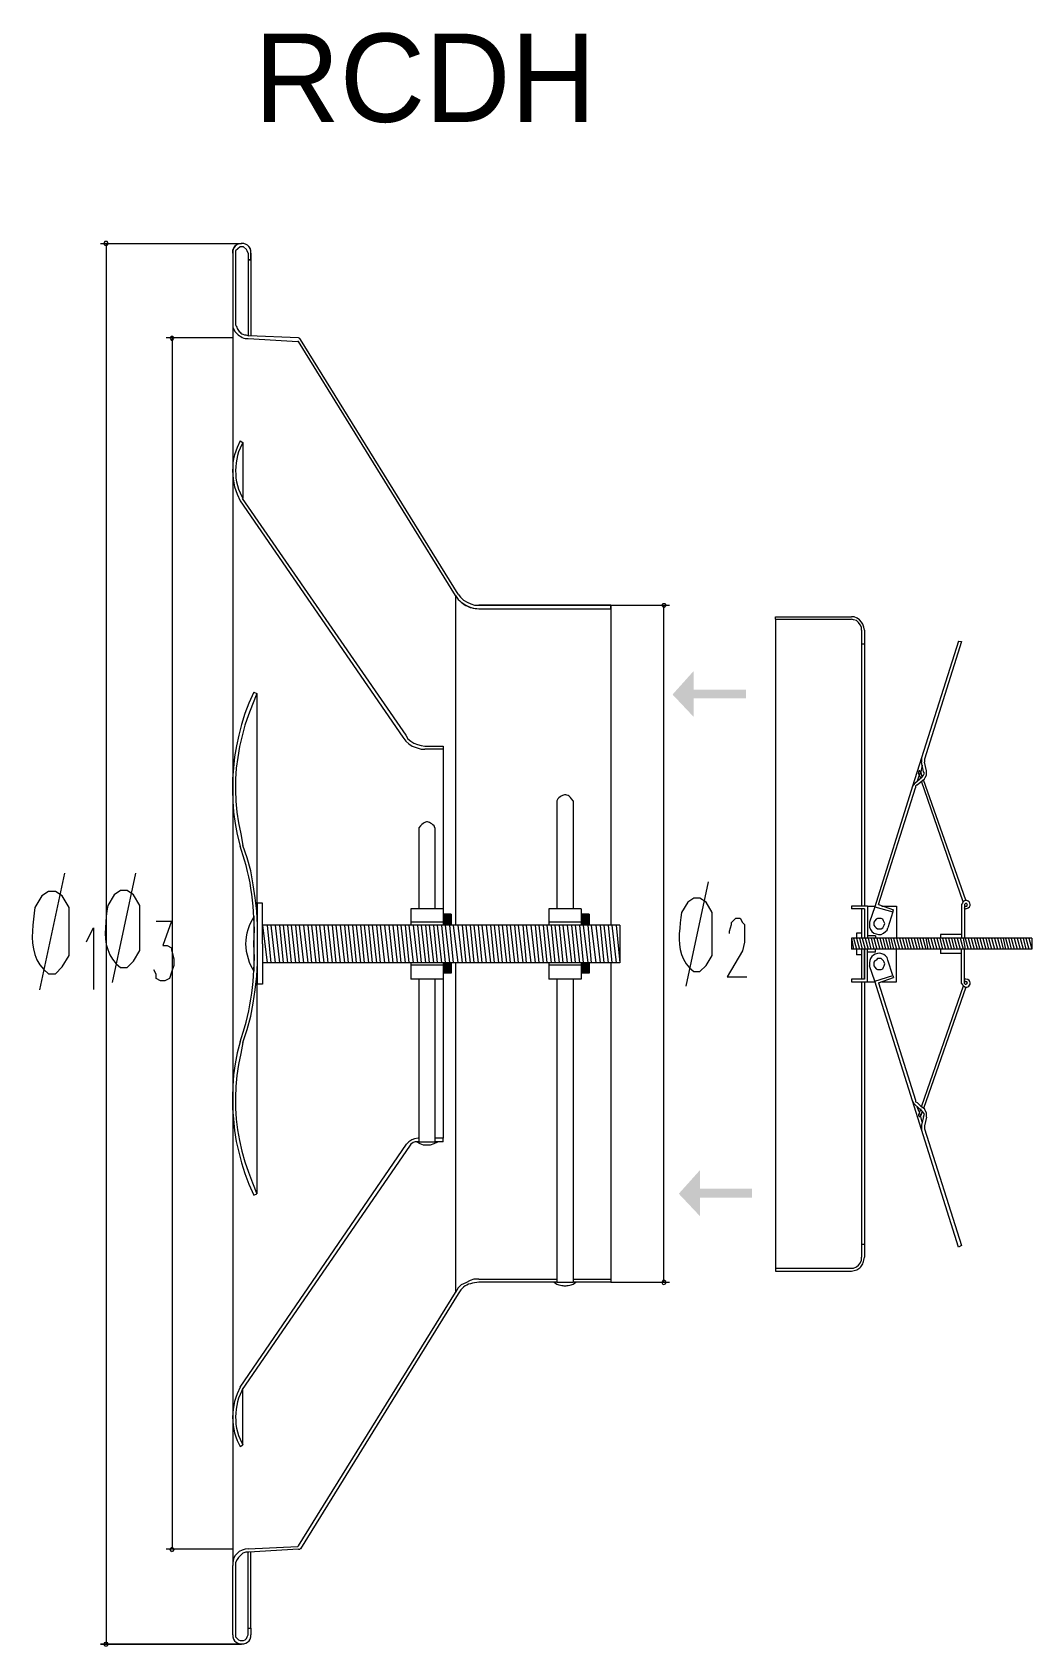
# Model space of a CAD drawing. Extents: x 0 to 248, y -13 to 320.
# Drawn here: x 140.6 to 219.1, y 193.7 to 320.3 of the extents above; entities that cross this region are included whole.
import ezdxf

# ---------------------------------------------------------------- set-up
doc = ezdxf.new("R2010")
doc.units = 0
for name, color, linetype in [('FILL', 8, 'Continuous'), ('GEOMETRY', 7, 'Continuous'), ('TEXT', 7, 'Continuous')]:
    doc.layers.add(name, color=color, linetype=linetype)

msp = doc.modelspace()

# ---------------------------------------------------------------- hatches: boundary and pattern name
at = {"layer": 'FILL'}
for points in [[(192.53, 270.19), (190.87, 268.34), (192.53, 268.34)], [(192.53, 266.58), (192.53, 270.19), (190.87, 268.34)], [(192.53, 268.05), (196.63, 268.05), (192.53, 268.73)], [(192.53, 268.73), (196.63, 268.05), (196.63, 268.73)], [(192.53, 268.73), (196.63, 268.73)], [(195.44, 268.19), (195.44, 268.59)], [(190.87, 268.34), (192.53, 268.34), (192.53, 266.58)], [(192.53, 268.05), (196.63, 268.05)], [(172.86, 250.25), (173.49, 250.25), (172.86, 251.11)], [(172.86, 251.11), (173.49, 250.25), (173.49, 251.11)], [(183.69, 250.25), (184.32, 250.25), (183.69, 251.11)], [(183.69, 251.11), (184.32, 250.25), (184.32, 251.11)], [(172.86, 246.47), (173.49, 246.47), (172.86, 247.27)], [(172.86, 247.27), (173.49, 246.46), (173.49, 247.27)], [(183.69, 246.47), (184.32, 246.47), (183.69, 247.27)], [(183.69, 247.27), (184.32, 246.46), (184.32, 247.27)], [(193.02, 231.01), (191.36, 229.16), (193.02, 229.16)], [(193.02, 227.4), (193.02, 231.01), (191.36, 229.16)], [(193.02, 228.86), (197.11, 228.86), (193.02, 229.55)], [(193.02, 229.55), (197.11, 228.86), (197.11, 229.55)], [(193.02, 229.55), (197.11, 229.55)], [(191.36, 229.16), (193.02, 229.16), (193.02, 227.4)], [(193.02, 228.86), (197.11, 228.86)]]:
    msp.add_hatch(color=7, dxfattribs=at).paths.add_polyline_path(points)

# ---------------------------------------------------------------- linework, layer by layer
at = {"layer": 'GEOMETRY', "lineweight": 13}
for points in [[(157.04, 303.72), (145.98, 303.72)], [(146.44, 303.72), (146.44, 193.8)], [(157.79, 302.98), (157.79, 303.2), (157.72, 303.37), (157.63, 303.5), (157.51, 303.61), (157.37, 303.68), (157.23, 303.73), (157.07, 303.74), (156.92, 303.72), (156.77, 303.68), (156.63, 303.61), (156.51, 303.5), (156.42, 303.37), (156.35, 303.2), (156.35, 302.98)], [(157.56, 302.98), (157.56, 302.46), (157.79, 302.46), (157.79, 302.98), (157.79, 303.17), (157.74, 303.35), (157.64, 303.49), (157.52, 303.6), (157.37, 303.68), (157.2, 303.73), (157.03, 303.74), (156.86, 303.71), (156.7, 303.65), (156.55, 303.54), (156.44, 303.39), (156.36, 303.2), (156.36, 302.98)], [(156.36, 302.98), (156.36, 297.59)], [(157.56, 302.98), (157.5, 303.15), (157.44, 303.26), (157.21, 303.49), (156.93, 303.49), (156.58, 303.15), (156.58, 302.98)], [(157.56, 302.98), (157.5, 303.15), (157.44, 303.26), (157.21, 303.49), (156.93, 303.49), (156.58, 303.15), (156.58, 302.98)], [(156.58, 302.98), (156.58, 297.59)], [(157.56, 302.98), (157.56, 302.46)], [(157.79, 302.98), (157.79, 302.46), (157.56, 302.46)], [(157.56, 302.46), (157.56, 296.5)], [(157.79, 302.46), (157.79, 296.5)], [(156.36, 297.59), (156.36, 297.3), (156.38, 297.17), (156.42, 297.06), (156.47, 296.95), (156.53, 296.84), (156.61, 296.75), (156.7, 296.66), (156.79, 296.58), (156.89, 296.5), (157, 296.43), (157.11, 296.37), (157.22, 296.32), (157.33, 296.27), (157.56, 296.27)], [(156.36, 297.59), (156.36, 199.99)], [(156.58, 297.59), (156.58, 297.36), (156.63, 297.26), (156.67, 297.17), (156.72, 297.08), (156.76, 297), (156.81, 296.92), (156.87, 296.84), (156.93, 296.77), (156.99, 296.71), (157.07, 296.66), (157.16, 296.61), (157.27, 296.58), (157.39, 296.56), (157.62, 296.5)], [(156.36, 296.33), (151.14, 296.33)], [(151.6, 296.33), (151.6, 201.25)], [(174.06, 276.21), (161.68, 296.21), (161.63, 296.27), (161.51, 296.33), (157.62, 296.5)], [(157.56, 296.27), (161.46, 296.04)], [(173.83, 276.1), (161.51, 296.04), (161.46, 296.04)], [(156.93, 288.25), (156.7, 287.73), (156.59, 287.45), (156.5, 287.15), (156.43, 286.85), (156.38, 286.54), (156.36, 286.22), (156.35, 285.9), (156.36, 285.58), (156.39, 285.26), (156.44, 284.95), (156.51, 284.64), (156.59, 284.35), (156.7, 284.06), (156.93, 283.55)], [(157.16, 288.13), (156.93, 287.67), (156.82, 287.39), (156.74, 287.11), (156.67, 286.81), (156.62, 286.52), (156.59, 286.22), (156.58, 285.92), (156.59, 285.62), (156.61, 285.33), (156.66, 285.03), (156.73, 284.74), (156.82, 284.46), (156.93, 284.18), (157.16, 283.72)], [(156.93, 288.25), (157.16, 288.13)], [(157.16, 288.13), (157.16, 283.72)], [(157.1, 283.72), (169.94, 265.15)], [(156.93, 283.55), (169.71, 264.98)], [(173.83, 276.1), (174.06, 275.81), (174.29, 275.58), (174.64, 275.35), (174.98, 275.18), (175.27, 275.12), (175.67, 275.06)], [(173.83, 276.1), (174.06, 275.81), (174.17, 275.7), (174.28, 275.59), (174.4, 275.5), (174.52, 275.41), (174.65, 275.34), (174.79, 275.27), (174.93, 275.21), (175.07, 275.16), (175.22, 275.12), (175.37, 275.1), (175.52, 275.08), (175.67, 275.06), (186.04, 275.06)], [(173.83, 276.1), (173.83, 250.25)], [(174.06, 276.21), (174.24, 275.98), (174.47, 275.75), (174.75, 275.58), (175.04, 275.47), (175.33, 275.35), (175.67, 275.35)], [(174.06, 276.21), (174.24, 275.98), (174.47, 275.75), (174.75, 275.58), (175.04, 275.47), (175.33, 275.35), (175.67, 275.35)], [(175.67, 275.35), (186.04, 275.35)], [(186.04, 275.06), (186.04, 275.35), (175.67, 275.35)], [(175.67, 275.06), (186.04, 275.06)], [(186.04, 275.35), (190.63, 275.35)], [(186.04, 275.35), (186.04, 275.06)], [(186.04, 275.06), (186.04, 250.25)], [(190.17, 275.35), (190.17, 222.22)], [(198.94, 274.43), (204.9, 274.43)], [(198.94, 274.26), (198.94, 274.43)], [(198.94, 274.26), (204.9, 274.26)], [(198.94, 274.26), (198.94, 223.31)], [(205.93, 273.4), (205.87, 273.63), (205.81, 273.86), (205.7, 274.03), (205.53, 274.21), (205.36, 274.32), (205.13, 274.43), (204.9, 274.43)], [(205.7, 273.4), (205.7, 273.63), (205.59, 273.8), (205.47, 273.98), (205.3, 274.15), (205.07, 274.21), (204.9, 274.26)], [(205.7, 273.4), (205.7, 272.31)], [(205.7, 272.31), (205.7, 251.74)], [(205.7, 272.31), (205.93, 272.31)], [(205.93, 273.4), (205.93, 272.31)], [(205.93, 272.31), (205.93, 251.74)], [(213.32, 272.54), (210.4, 263.37)], [(213.55, 272.49), (210.63, 263.26), (210.63, 263.03)], [(213.32, 272.54), (213.55, 272.49)], [(158.02, 268.53), (157.62, 267.67), (157.32, 266.84), (157.05, 266), (156.83, 265.16), (156.65, 264.3), (156.51, 263.44), (156.41, 262.58), (156.35, 261.71), (156.34, 260.84), (156.36, 259.97), (156.43, 259.1), (156.54, 258.23), (156.7, 257.36), (156.93, 256.44)], [(158.02, 268.53), (158.25, 268.42)], [(158.25, 268.42), (157.9, 267.56), (157.59, 266.75), (157.32, 265.93), (157.09, 265.1), (156.9, 264.26), (156.75, 263.41), (156.64, 262.55), (156.58, 261.69), (156.57, 260.83), (156.6, 259.97), (156.68, 259.11), (156.81, 258.26), (156.99, 257.41), (157.16, 256.5)], [(158.25, 268.42), (158.25, 251.34)], [(169.71, 264.98), (169.94, 264.69), (170.17, 264.46), (170.45, 264.29), (171.14, 264.06), (171.43, 264.06)], [(169.94, 265.15), (170.11, 264.86), (170.34, 264.69), (170.57, 264.52), (170.85, 264.41), (171.14, 264.35), (171.43, 264.29)], [(171.43, 264.29), (172.86, 264.29), (172.86, 264.06)], [(172.86, 264.06), (171.43, 264.06)], [(172.86, 264.06), (172.86, 250.25)], [(210.4, 263.37), (209.71, 261.14)], [(209.88, 261.37), (210.46, 261.88), (210.57, 262), (210.63, 262.17), (210.57, 262.28)], [(210.34, 262.23), (210.28, 262.34), (210.23, 262.34), (210.17, 262.28), (210.17, 262.23)], [(210.17, 262.23), (210.23, 262.11), (210.28, 262.11), (210.34, 262.17), (210.34, 262.23)], [(210.34, 261.77), (210.17, 262.17)], [(210.46, 262.8), (210.34, 262.28)], [(210.46, 261.88), (210.34, 262.28)], [(210.4, 263.37), (210.4, 263.03)], [(210.57, 262.28), (210.4, 263.03)], [(210.63, 261.71), (210.69, 261.82), (210.8, 262), (210.8, 262.34), (210.63, 263.03)], [(156.36, 261.25), (156.36, 236.26)], [(209.71, 261.14), (206.73, 251.68)], [(207.02, 251.85), (209.94, 261.02)], [(209.88, 261.37), (209.77, 261.25), (209.71, 261.14)], [(210.06, 261.25), (209.94, 261.14), (209.94, 261.02)], [(210.23, 262), (210.06, 261.54)], [(210.06, 261.25), (210.34, 261.48), (210.63, 261.71)], [(213.67, 252.08), (210.4, 261.54)], [(213.89, 252.2), (210.57, 261.65)], [(183.06, 259.99), (182.95, 260.16), (182.85, 260.27), (182.76, 260.35), (182.67, 260.41), (182.58, 260.44), (182.49, 260.46), (182.4, 260.46), (182.31, 260.45), (182.23, 260.41), (182.14, 260.37), (182.05, 260.31), (181.95, 260.24), (181.86, 260.16), (181.8, 259.99)], [(181.8, 259.99), (181.8, 251.51)], [(183.06, 259.99), (183.06, 251.51)], [(172.23, 257.87), (172.17, 258.04), (172.07, 258.12), (171.98, 258.19), (171.89, 258.25), (171.81, 258.3), (171.73, 258.33), (171.65, 258.34), (171.56, 258.34), (171.48, 258.32), (171.39, 258.28), (171.29, 258.22), (171.19, 258.14), (171.08, 258.04), (170.97, 257.87)], [(170.97, 257.87), (170.97, 251.51)], [(172.23, 257.87), (172.23, 251.51)], [(158.02, 248.76), (158.08, 249.91), (158.05, 250.36), (158.02, 250.82), (157.99, 251.28), (157.95, 251.74), (157.91, 252.2), (157.86, 252.66), (157.79, 253.11), (157.72, 253.57), (157.63, 254.02), (157.53, 254.46), (157.41, 254.91), (157.27, 255.35), (156.93, 256.44)], [(158.3, 250.25), (158.25, 251.34), (158.13, 252.37), (157.96, 253.4), (157.79, 254.49), (157.5, 255.52), (157.16, 256.5)], [(143.16, 254.32), (141.19, 245.17)], [(148.74, 254.32), (146.89, 245.73)], [(193.66, 253.64), (191.9, 245.46)], [(213.78, 251.57), (213.89, 251.51), (214.06, 251.59), (214.16, 251.68), (214.21, 251.77), (214.22, 251.87), (214.19, 251.97), (214.14, 252.06), (214.06, 252.12), (213.97, 252.17), (213.87, 252.18), (213.77, 252.16), (213.68, 252.09), (213.61, 251.97), (213.55, 251.85)], [(158.02, 250.88), (157.79, 250.48), (157.66, 250.18), (157.55, 249.88), (157.47, 249.6), (157.41, 249.32), (157.38, 249.04), (157.37, 248.76), (157.38, 248.48), (157.42, 248.2), (157.48, 247.92), (157.56, 247.63), (157.66, 247.34), (157.79, 247.04), (158.02, 246.64)], [(158.02, 250.94), (158.02, 246.64)], [(158.7, 251.97), (158.3, 251.97)], [(158.3, 248.76), (158.3, 251.97)], [(158.7, 248.76), (158.7, 251.97)], [(170.34, 251.51), (170.34, 250.25)], [(172.86, 251.51), (170.34, 251.51)], [(172.86, 251.51), (172.86, 250.25)], [(173.49, 251.11), (172.86, 251.11)], [(173.49, 251.11), (173.49, 250.25)], [(181.17, 251.51), (181.17, 250.25)], [(183.69, 251.51), (181.17, 251.51)], [(183.69, 251.51), (183.69, 250.25)], [(184.32, 251.11), (183.69, 251.11)], [(184.32, 251.11), (184.32, 250.25)], [(195.33, 249.59), (195.33, 249.76), (195.5, 250.28), (195.5, 250.44), (195.84, 250.79), (196.18, 250.79), (196.35, 250.44), (196.52, 250.28), (196.52, 248.91), (196.35, 248.22), (195.16, 246.18), (196.69, 246.18)], [(204.9, 251.74), (204.9, 251.51)], [(206.16, 251.74), (204.9, 251.74)], [(205.93, 251.51), (204.9, 251.51)], [(205.7, 251.51), (205.7, 249.22)], [(205.93, 251.51), (205.93, 249.22)], [(206.16, 251.74), (206.16, 249.22)], [(206.16, 251.74), (206.73, 251.74)], [(206.73, 251.68), (206.33, 250.48)], [(206.73, 251.68), (208.16, 251.28)], [(207.02, 251.85), (208.22, 251.45)], [(207.3, 251.74), (208.45, 251.74)], [(208.16, 251.28), (207.76, 250.02)], [(208.16, 251.28), (208.22, 251.45)], [(208.45, 251.74), (208.45, 249.22)], [(213.55, 251.85), (213.55, 249.22)], [(213.84, 251.74), (213.95, 251.74), (214.01, 251.8), (213.95, 251.91), (213.89, 251.97), (213.78, 251.85)], [(213.78, 251.85), (213.78, 249.22)], [(213.78, 251.57), (213.84, 251.74)], [(144.89, 248.94), (145.07, 249.31), (145.43, 250.02), (145.43, 245.18)], [(150.35, 250.54), (151.56, 250.54), (150.87, 248.64), (151.22, 248.64), (151.56, 248.46), (151.56, 248.29), (151.74, 247.6), (151.74, 247.08), (151.56, 246.56), (151.39, 246.04), (151.04, 245.86), (150.7, 245.86), (150.35, 246.04), (150.35, 246.38), (150.18, 246.73)], [(158.7, 250.25), (159.05, 247.27)], [(186.73, 250.25), (158.71, 250.25)], [(159.05, 250.25), (159.34, 247.27)], [(159.34, 250.25), (159.68, 247.27)], [(159.68, 250.25), (160.02, 247.27)], [(160.02, 250.25), (160.31, 247.27)], [(160.31, 250.25), (160.65, 247.27)], [(160.65, 250.25), (160.94, 247.27)], [(160.94, 250.25), (161.28, 247.27)], [(161.28, 250.25), (161.57, 247.27)], [(161.57, 250.25), (161.91, 247.27)], [(161.91, 250.25), (162.26, 247.27)], [(162.26, 250.25), (162.54, 247.27)], [(162.54, 250.25), (162.89, 247.27)], [(162.89, 250.25), (163.18, 247.27)], [(163.18, 250.25), (163.52, 247.27)], [(163.52, 250.25), (163.81, 247.27)], [(163.81, 250.25), (164.15, 247.27)], [(164.15, 250.25), (164.44, 247.27)], [(164.44, 250.25), (164.78, 247.27)], [(164.78, 250.25), (165.12, 247.27)], [(165.12, 250.25), (165.41, 247.27)], [(165.41, 250.25), (165.75, 247.27)], [(165.75, 250.25), (166.04, 247.27)], [(166.04, 250.25), (166.38, 247.27)], [(166.38, 250.25), (166.67, 247.27)], [(166.67, 250.25), (167.01, 247.27)], [(167.01, 250.25), (167.3, 247.27)], [(167.3, 250.25), (167.65, 247.27)], [(167.65, 250.25), (167.93, 247.27)], [(167.93, 250.25), (168.28, 247.27)], [(168.28, 250.25), (168.62, 247.27)], [(168.62, 250.25), (168.91, 247.27)], [(168.91, 250.25), (169.25, 247.27)], [(169.25, 250.25), (169.54, 247.27)], [(169.54, 250.25), (169.88, 247.27)], [(169.88, 250.25), (170.17, 247.27)], [(170.17, 250.25), (170.51, 247.27)], [(172.86, 250.48), (170.34, 250.48)], [(170.51, 250.25), (170.85, 247.27)], [(170.85, 250.25), (171.14, 247.27)], [(171.14, 250.25), (171.49, 247.27)], [(171.48, 250.25), (171.77, 247.27)], [(171.77, 250.25), (172.12, 247.27)], [(172.12, 250.25), (172.4, 247.27)], [(172.4, 250.25), (172.75, 247.27)], [(172.75, 250.25), (173.03, 247.27)], [(173.03, 250.25), (173.38, 247.27)], [(173.38, 250.25), (173.66, 247.27)], [(173.66, 250.25), (174.01, 247.27)], [(174.01, 250.25), (174.35, 247.27)], [(174.35, 250.25), (174.64, 247.27)], [(174.64, 250.25), (174.98, 247.27)], [(174.98, 250.25), (175.27, 247.27)], [(175.27, 250.25), (175.61, 247.27)], [(175.61, 250.25), (175.9, 247.27)], [(175.9, 250.25), (176.24, 247.27)], [(176.24, 250.25), (176.59, 247.27)], [(176.59, 250.25), (176.87, 247.27)], [(176.87, 250.25), (177.22, 247.27)], [(177.22, 250.25), (177.5, 247.27)], [(177.5, 250.25), (177.85, 247.27)], [(177.85, 250.25), (178.13, 247.27)], [(178.13, 250.25), (178.48, 247.27)], [(178.48, 250.25), (178.76, 247.27)], [(178.76, 250.25), (179.11, 247.27)], [(179.11, 250.25), (179.39, 247.27)], [(179.39, 250.25), (179.74, 247.27)], [(179.74, 250.25), (180.08, 247.27)], [(180.08, 250.25), (180.37, 247.27)], [(180.37, 250.25), (180.71, 247.27)], [(180.71, 250.25), (181, 247.27)], [(181, 250.25), (181.34, 247.27)], [(183.69, 250.48), (181.17, 250.48)], [(181.34, 250.25), (181.63, 247.27)], [(181.63, 250.25), (181.97, 247.27)], [(181.97, 250.25), (182.26, 247.27)], [(182.26, 250.25), (182.6, 247.27)], [(182.6, 250.25), (182.95, 247.27)], [(182.95, 250.25), (183.23, 247.27)], [(183.23, 250.25), (183.58, 247.27)], [(183.58, 250.25), (183.86, 247.27)], [(183.86, 250.25), (184.21, 247.27)], [(184.21, 250.25), (184.49, 247.27)], [(184.49, 250.25), (184.84, 247.27)], [(184.84, 250.25), (185.18, 247.27)], [(185.18, 250.25), (185.47, 247.27)], [(185.47, 250.25), (185.81, 247.27)], [(185.81, 250.25), (186.1, 247.27)], [(186.1, 250.25), (186.44, 247.27)], [(186.44, 250.25), (186.73, 247.27)], [(186.73, 250.25), (186.73, 247.27)], [(205.3, 249.62), (205.3, 249.22)], [(205.7, 249.62), (205.3, 249.62)], [(206.33, 250.48), (206.33, 250.08), (206.39, 249.91), (206.5, 249.73), (206.67, 249.62), (206.85, 249.56), (207.02, 249.5), (207.25, 249.5), (207.42, 249.62), (207.59, 249.73), (207.71, 249.85), (207.76, 250.02)], [(213.55, 249.5), (211.89, 249.5)], [(211.89, 249.5), (211.89, 249.22)], [(156.93, 241.08), (157.27, 242.17), (157.41, 242.62), (157.52, 243.07), (157.62, 243.52), (157.71, 243.98), (157.79, 244.43), (157.85, 244.89), (157.91, 245.35), (157.95, 245.81), (157.99, 246.27), (158.02, 246.74), (158.05, 247.2), (158.07, 247.67), (158.02, 248.76)], [(158.7, 245.61), (158.3, 245.61), (158.3, 248.76)], [(158.7, 248.76), (158.7, 245.61)], [(204.9, 249.22), (204.9, 248.36)], [(219.05, 249.22), (204.9, 249.22)], [(204.9, 249.22), (205.07, 248.36)], [(219.05, 248.36), (204.9, 248.36)], [(205.07, 249.22), (205.3, 248.36)], [(205.3, 249.22), (205.53, 248.36)], [(205.3, 248.36), (205.3, 247.9)], [(205.53, 249.22), (205.76, 248.36)], [(205.7, 248.36), (205.7, 246.01)], [(205.76, 249.22), (205.99, 248.36)], [(205.93, 248.36), (205.93, 246.01)], [(205.93, 246.01), (205.93, 248.36)], [(205.99, 249.22), (206.22, 248.36)], [(206.79, 249.39), (206.16, 249.39)], [(206.16, 245.78), (206.16, 248.36)], [(206.22, 249.22), (206.44, 248.36)], [(206.45, 249.22), (206.67, 248.36)], [(206.67, 249.22), (206.9, 248.36)], [(206.79, 249.39), (206.79, 249.22)], [(206.79, 248.13), (206.79, 248.36)], [(206.9, 249.22), (207.13, 248.36)], [(207.13, 249.22), (207.36, 248.36)], [(207.36, 249.22), (207.59, 248.36)], [(207.59, 249.22), (207.82, 248.36)], [(207.82, 249.22), (207.99, 248.36)], [(207.99, 249.22), (208.22, 248.36)], [(208.22, 249.22), (208.45, 248.36)], [(208.45, 249.22), (208.68, 248.36)], [(208.45, 245.78), (208.45, 248.36)], [(208.68, 249.22), (208.91, 248.36)], [(208.91, 249.22), (209.14, 248.36)], [(209.14, 249.22), (209.37, 248.36)], [(209.37, 249.22), (209.6, 248.36)], [(209.6, 249.22), (209.83, 248.36)], [(209.83, 249.22), (210.06, 248.36)], [(210.06, 249.22), (210.28, 248.36)], [(210.28, 249.22), (210.51, 248.36)], [(210.51, 249.22), (210.74, 248.36)], [(210.74, 249.22), (210.91, 248.36)], [(210.91, 249.22), (211.14, 248.36)], [(211.14, 249.22), (211.37, 248.36)], [(211.37, 249.22), (211.6, 248.36)], [(211.6, 249.22), (211.83, 248.36)], [(211.83, 249.22), (212.06, 248.36)], [(211.89, 248.36), (211.89, 248.01)], [(212.06, 249.22), (212.29, 248.36)], [(212.29, 249.22), (212.52, 248.36)], [(212.52, 249.22), (212.75, 248.36)], [(212.75, 249.22), (212.98, 248.36)], [(212.98, 249.22), (213.21, 248.36)], [(213.21, 249.22), (213.44, 248.36)], [(213.44, 249.22), (213.67, 248.36)], [(213.55, 245.66), (213.55, 248.36)], [(213.67, 249.22), (213.84, 248.36)], [(213.78, 245.66), (213.78, 248.36)], [(213.84, 249.22), (214.07, 248.36)], [(214.07, 249.22), (214.3, 248.36)], [(214.3, 249.22), (214.53, 248.36)], [(214.53, 249.22), (214.76, 248.36)], [(214.75, 249.22), (214.98, 248.36)], [(214.98, 249.22), (215.21, 248.36)], [(215.21, 249.22), (215.44, 248.36)], [(215.44, 249.22), (215.67, 248.36)], [(215.67, 249.22), (215.9, 248.36)], [(215.9, 249.22), (216.13, 248.36)], [(216.13, 249.22), (216.36, 248.36)], [(216.36, 249.22), (216.59, 248.36)], [(216.59, 249.22), (216.82, 248.36)], [(216.82, 249.22), (216.99, 248.36)], [(216.99, 249.22), (217.22, 248.36)], [(217.22, 249.22), (217.45, 248.36)], [(217.45, 249.22), (217.68, 248.36)], [(217.68, 249.22), (217.91, 248.36)], [(217.91, 249.22), (218.14, 248.36)], [(218.14, 249.22), (218.37, 248.36)], [(218.37, 249.22), (218.59, 248.36)], [(218.59, 249.22), (218.82, 248.36)], [(218.82, 249.22), (219.05, 248.36)], [(219.05, 249.22), (219.05, 248.36)], [(157.16, 241.02), (157.5, 242.05), (157.79, 243.09), (157.96, 244.12), (158.13, 245.15), (158.25, 246.24), (158.3, 247.27)], [(186.73, 247.27), (158.71, 247.27)], [(170.34, 247.27), (170.34, 246.01)], [(172.86, 247.27), (172.86, 246.01), (170.34, 246.01)], [(172.86, 247.1), (170.34, 247.1)], [(172.86, 247.27), (172.86, 233.51)], [(173.49, 247.27), (173.49, 246.46)], [(173.83, 247.27), (173.83, 221.42)], [(181.17, 247.27), (181.17, 246.01)], [(183.69, 247.27), (183.69, 246.01), (181.17, 246.01)], [(183.69, 247.1), (181.17, 247.1)], [(184.32, 247.27), (184.32, 246.46)], [(186.04, 247.27), (186.04, 222.45)], [(205.7, 247.9), (205.3, 247.9)], [(206.79, 248.13), (206.16, 248.13)], [(208.16, 246.3), (207.76, 247.5), (207.7, 247.69), (207.59, 247.84), (207.46, 247.94), (207.3, 248), (207.13, 248.03), (206.95, 248.02), (206.78, 247.97), (206.63, 247.89), (206.5, 247.78), (206.4, 247.63), (206.34, 247.46), (206.33, 247.27), (206.33, 247.04)], [(206.73, 245.83), (206.33, 247.04)], [(213.55, 248.01), (211.89, 248.01)], [(158.25, 246.24), (158.25, 229.16)], [(170.97, 246.01), (170.97, 233.23), (172.23, 233.23)], [(172.23, 246.01), (172.23, 233.23)], [(173.49, 246.47), (172.86, 246.47)], [(181.8, 246.01), (181.8, 222.23), (183.06, 222.23)], [(183.06, 246.01), (183.06, 222.23)], [(184.32, 246.47), (183.69, 246.47)], [(204.9, 246.01), (204.9, 245.78), (206.16, 245.78)], [(205.93, 246.01), (204.9, 246.01)], [(205.7, 245.78), (205.7, 225.2)], [(205.93, 245.78), (205.93, 225.2)], [(206.16, 245.78), (206.73, 245.78)], [(206.73, 245.83), (208.16, 246.3)], [(209.71, 236.44), (206.73, 245.83)], [(207.02, 245.72), (208.22, 246.12)], [(207.02, 245.72), (209.94, 236.49)], [(207.3, 245.78), (208.45, 245.78)], [(208.16, 246.3), (208.22, 246.12)], [(213.55, 245.66), (213.61, 245.55), (213.73, 245.44), (213.85, 245.38), (213.96, 245.37), (214.05, 245.4), (214.13, 245.45), (214.18, 245.53), (214.22, 245.62), (214.22, 245.72), (214.2, 245.81), (214.14, 245.9), (214.04, 245.97), (213.89, 246.01), (213.78, 246.01)], [(213.78, 245.66), (213.84, 245.61), (213.89, 245.61), (213.95, 245.66), (214.01, 245.72), (213.95, 245.78), (213.84, 245.78), (213.78, 246.01)], [(213.67, 245.44), (210.4, 236.04)], [(213.89, 245.38), (210.57, 235.86)], [(156.93, 241.08), (156.7, 240.22), (156.55, 239.35), (156.43, 238.48), (156.36, 237.6), (156.34, 236.73), (156.35, 235.86), (156.41, 235), (156.5, 234.13), (156.64, 233.27), (156.83, 232.42), (157.05, 231.58), (157.31, 230.74), (157.62, 229.9), (158.02, 229.04)], [(157.16, 241.02), (156.99, 240.16), (156.81, 239.3), (156.68, 238.44), (156.6, 237.58), (156.57, 236.72), (156.58, 235.87), (156.64, 235.02), (156.74, 234.17), (156.89, 233.33), (157.08, 232.5), (157.31, 231.66), (157.59, 230.84), (157.9, 230.02), (158.25, 229.16)], [(209.71, 236.44), (209.77, 236.26), (209.88, 236.15), (210.46, 235.63)], [(210.4, 234.2), (209.71, 236.44)], [(209.94, 236.5), (209.94, 236.38), (210.06, 236.32)], [(210.06, 236.32), (210.34, 236.04), (210.63, 235.86)], [(210.23, 235.58), (210.06, 235.98)], [(210.34, 235.81), (210.17, 235.35)], [(210.46, 235.63), (210.34, 235.29)], [(210.57, 235.23), (210.63, 235.41), (210.57, 235.52), (210.46, 235.63)], [(210.8, 235.18), (210.8, 235.52), (210.69, 235.69), (210.63, 235.86)], [(210.46, 234.77), (210.34, 235.23)], [(210.57, 235.23), (210.4, 234.55)], [(210.4, 234.55), (210.4, 234.2)], [(210.8, 235.18), (210.63, 234.49)], [(210.63, 234.49), (210.63, 234.26)], [(156.93, 213.97), (169.99, 233.06)], [(170.91, 233.23), (170.68, 233.23), (170.51, 233.17), (170.34, 233.06), (170.22, 232.89), (157.1, 213.8)], [(170.91, 233.51), (170.62, 233.46), (170.4, 233.4), (170.17, 233.23), (169.99, 233.06)], [(170.8, 233.23), (171.03, 233.11), (171.31, 233), (171.89, 233), (172.17, 233.11), (172.46, 233.23)], [(170.97, 233.51), (170.91, 233.51)], [(170.97, 233.23), (170.91, 233.23)], [(172.86, 233.51), (172.23, 233.51)], [(172.86, 233.23), (172.23, 233.23)], [(172.86, 233.23), (172.86, 233.51)], [(213.32, 224.97), (210.4, 234.2)], [(210.63, 234.26), (213.55, 225.09), (213.32, 224.97)], [(158.02, 229.04), (158.25, 229.16)], [(204.9, 223.09), (205.13, 223.14), (205.23, 223.16), (205.32, 223.19), (205.41, 223.23), (205.49, 223.28), (205.57, 223.34), (205.64, 223.41), (205.7, 223.49), (205.75, 223.57), (205.8, 223.66), (205.83, 223.75), (205.86, 223.85), (205.87, 223.94), (205.93, 224.17)], [(204.9, 223.31), (205.07, 223.31), (205.3, 223.43), (205.47, 223.54), (205.59, 223.71), (205.7, 223.94), (205.7, 224.17)], [(205.7, 225.2), (205.7, 224.17)], [(205.7, 225.2), (205.93, 225.2)], [(205.93, 225.2), (205.93, 224.17)], [(198.94, 223.31), (204.9, 223.31)], [(198.94, 223.31), (198.94, 223.08)], [(198.94, 223.09), (204.9, 223.09)], [(181.8, 222.22), (175.67, 222.22), (175.5, 222.2), (175.34, 222.17), (175.18, 222.14), (175.02, 222.1), (174.87, 222.05), (174.73, 221.99), (174.6, 221.92), (174.47, 221.83), (174.35, 221.73), (174.25, 221.61), (174.15, 221.47), (174.06, 221.31), (161.68, 201.3)], [(175.67, 222.45), (175.27, 222.45), (174.98, 222.34), (174.64, 222.16), (174.29, 222), (174.06, 221.77), (173.83, 221.42)], [(175.67, 222.45), (181.8, 222.45)], [(181.57, 222.22), (181.8, 222.05), (181.94, 222.02), (182.07, 221.99), (182.17, 221.96), (182.27, 221.95), (182.35, 221.94), (182.43, 221.93), (182.51, 221.94), (182.6, 221.95), (182.69, 221.96), (182.8, 221.99), (182.92, 222.02), (183.06, 222.05), (183.29, 222.22)], [(183.06, 222.45), (186.04, 222.45)], [(186.04, 222.45), (186.04, 222.22), (183.06, 222.22)], [(186.04, 222.22), (190.63, 222.22)], [(157.56, 201.3), (161.46, 201.48), (161.51, 201.53), (173.83, 221.42)], [(156.93, 213.97), (156.7, 213.46), (156.59, 213.16), (156.5, 212.86), (156.44, 212.55), (156.39, 212.24), (156.36, 211.93), (156.35, 211.62), (156.36, 211.31), (156.39, 211), (156.44, 210.69), (156.5, 210.39), (156.59, 210.08), (156.7, 209.79), (156.93, 209.33)], [(157.16, 213.86), (156.93, 213.4), (156.82, 213.12), (156.74, 212.83), (156.67, 212.54), (156.62, 212.24), (156.59, 211.95), (156.58, 211.65), (156.59, 211.35), (156.61, 211.05), (156.66, 210.76), (156.73, 210.47), (156.82, 210.18), (156.93, 209.9), (157.16, 209.44)], [(157.16, 209.44), (157.16, 213.86)], [(156.93, 209.33), (157.16, 209.44)], [(156.36, 201.25), (151.14, 201.25)], [(157.56, 201.3), (157.33, 201.25), (157.1, 201.19), (156.87, 201.08), (156.7, 200.91), (156.53, 200.73), (156.41, 200.5), (156.36, 200.22), (156.36, 199.99)], [(161.51, 201.25), (157.62, 201.02), (157.39, 201.02), (157.16, 200.96), (156.99, 200.79), (156.81, 200.62), (156.7, 200.45), (156.58, 200.22), (156.58, 194.37), (156.7, 194.26), (156.81, 194.14), (156.93, 194.09), (157.21, 194.09), (157.33, 194.14), (157.44, 194.26), (157.5, 194.37), (157.56, 194.54), (157.56, 195.06), (157.79, 195.06), (157.79, 194.54)], [(157.56, 195.06), (157.56, 201.02)], [(157.79, 195.06), (157.79, 201.08)], [(161.51, 201.25), (161.63, 201.25), (161.68, 201.31)], [(156.36, 194.54), (156.36, 199.99)], [(157.04, 193.8), (145.98, 193.8)], [(145.98, 193.8), (157.04, 193.8)], [(156.36, 194.54), (156.36, 194.37), (156.41, 194.2), (156.5, 194.06), (156.62, 193.96), (156.76, 193.88), (156.91, 193.84), (157.07, 193.82), (157.23, 193.84), (157.39, 193.88), (157.53, 193.96), (157.65, 194.07), (157.73, 194.2), (157.79, 194.37), (157.79, 194.54)]]:
    msp.add_lwpolyline(points, dxfattribs=at)
for points in [[(146.55, 303.72), (146.55, 303.83), (146.5, 303.89), (146.33, 303.89), (146.27, 303.83), (146.27, 303.66), (146.33, 303.6), (146.5, 303.6), (146.55, 303.66), (146.55, 303.72)], [(151.77, 296.33), (151.71, 296.39), (151.66, 296.44), (151.54, 296.44), (151.48, 296.39), (151.43, 296.33), (151.48, 296.27), (151.54, 296.15), (151.66, 296.15), (151.71, 296.27), (151.77, 296.33)], [(190.34, 275.35), (190.34, 275.41), (190.28, 275.47), (190.11, 275.47), (190.05, 275.41), (190.05, 275.29), (190.11, 275.24), (190.17, 275.18), (190.28, 275.24), (190.34, 275.29), (190.34, 275.35)], [(141.91, 252.88), (141.37, 252.53), (140.83, 251.63), (140.77, 251.17), (140.72, 250.71), (140.67, 250.24), (140.64, 249.76), (140.63, 249.29), (140.65, 248.82), (140.72, 248.37), (140.83, 247.93), (141, 247.51), (141.23, 247.12), (141.53, 246.76), (141.91, 246.43), (142.45, 246.43), (142.98, 246.96), (143.52, 247.86), (143.52, 251.63), (142.98, 252.53), (142.45, 252.88), (141.91, 252.88)], [(147.56, 252.97), (147.05, 252.63), (146.55, 251.79), (146.49, 251.36), (146.44, 250.93), (146.4, 250.48), (146.37, 250.04), (146.36, 249.59), (146.38, 249.16), (146.44, 248.73), (146.55, 248.32), (146.71, 247.92), (146.92, 247.56), (147.2, 247.21), (147.56, 246.91), (148.07, 246.91), (148.57, 247.41), (149.08, 248.25), (149.08, 251.79), (148.57, 252.63), (148.07, 252.97), (147.56, 252.97)], [(192.54, 252.36), (192.06, 252.04), (191.58, 251.23), (191.53, 250.83), (191.48, 250.41), (191.43, 249.99), (191.4, 249.57), (191.4, 249.14), (191.42, 248.73), (191.48, 248.32), (191.58, 247.93), (191.73, 247.56), (191.93, 247.2), (192.2, 246.88), (192.54, 246.59), (193.02, 246.59), (193.5, 247.06), (193.98, 247.87), (193.98, 251.23), (193.5, 252.04), (193.02, 252.36), (192.54, 252.36)], [(207.53, 250.36), (207.47, 250.48), (207.42, 250.59), (207.36, 250.71), (207.25, 250.77), (206.96, 250.77), (206.85, 250.71), (206.73, 250.59), (206.67, 250.48), (206.67, 250.25), (206.73, 250.13), (206.85, 250.02), (206.96, 249.96), (207.25, 249.96), (207.36, 250.02), (207.42, 250.13), (207.47, 250.25), (207.53, 250.36)], [(207.53, 247.21), (207.47, 247.33), (207.42, 247.44), (207.36, 247.5), (207.25, 247.61), (206.96, 247.61), (206.85, 247.5), (206.73, 247.44), (206.67, 247.33), (206.67, 247.04), (206.73, 246.93), (206.85, 246.81), (206.96, 246.75), (207.25, 246.75), (207.36, 246.81), (207.42, 246.93), (207.47, 247.04), (207.53, 247.21)], [(210.17, 235.35), (210.17, 235.29), (210.23, 235.23), (210.28, 235.23), (210.34, 235.29), (210.34, 235.35), (210.28, 235.41), (210.23, 235.41), (210.17, 235.35)], [(190.34, 222.22), (190.34, 222.28), (190.25, 222.34), (190.18, 222.35), (190.12, 222.34), (190.08, 222.3), (190.05, 222.25), (190.04, 222.2), (190.05, 222.14), (190.08, 222.09), (190.12, 222.05), (190.17, 222.04), (190.25, 222.06), (190.34, 222.11), (190.34, 222.22)], [(151.77, 201.25), (151.71, 201.31), (151.66, 201.36), (151.54, 201.36), (151.48, 201.31), (151.43, 201.25), (151.48, 201.14), (151.54, 201.14), (151.6, 201.08), (151.66, 201.14), (151.71, 201.14), (151.77, 201.25)], [(146.55, 193.8), (146.55, 193.91), (146.5, 193.91), (146.44, 193.97), (146.33, 193.91), (146.27, 193.91), (146.27, 193.74), (146.33, 193.68), (146.5, 193.68), (146.55, 193.74), (146.55, 193.8)]]:
    msp.add_lwpolyline(points, close=True, dxfattribs=at)

# ---------------------------------------------------------------- texts
at = {"layer": 'TEXT'}
msp.add_text('RCDH', height=6.936, dxfattribs=at).set_placement((158.06, 313.28))

doc.saveas('drawing.dxf')
